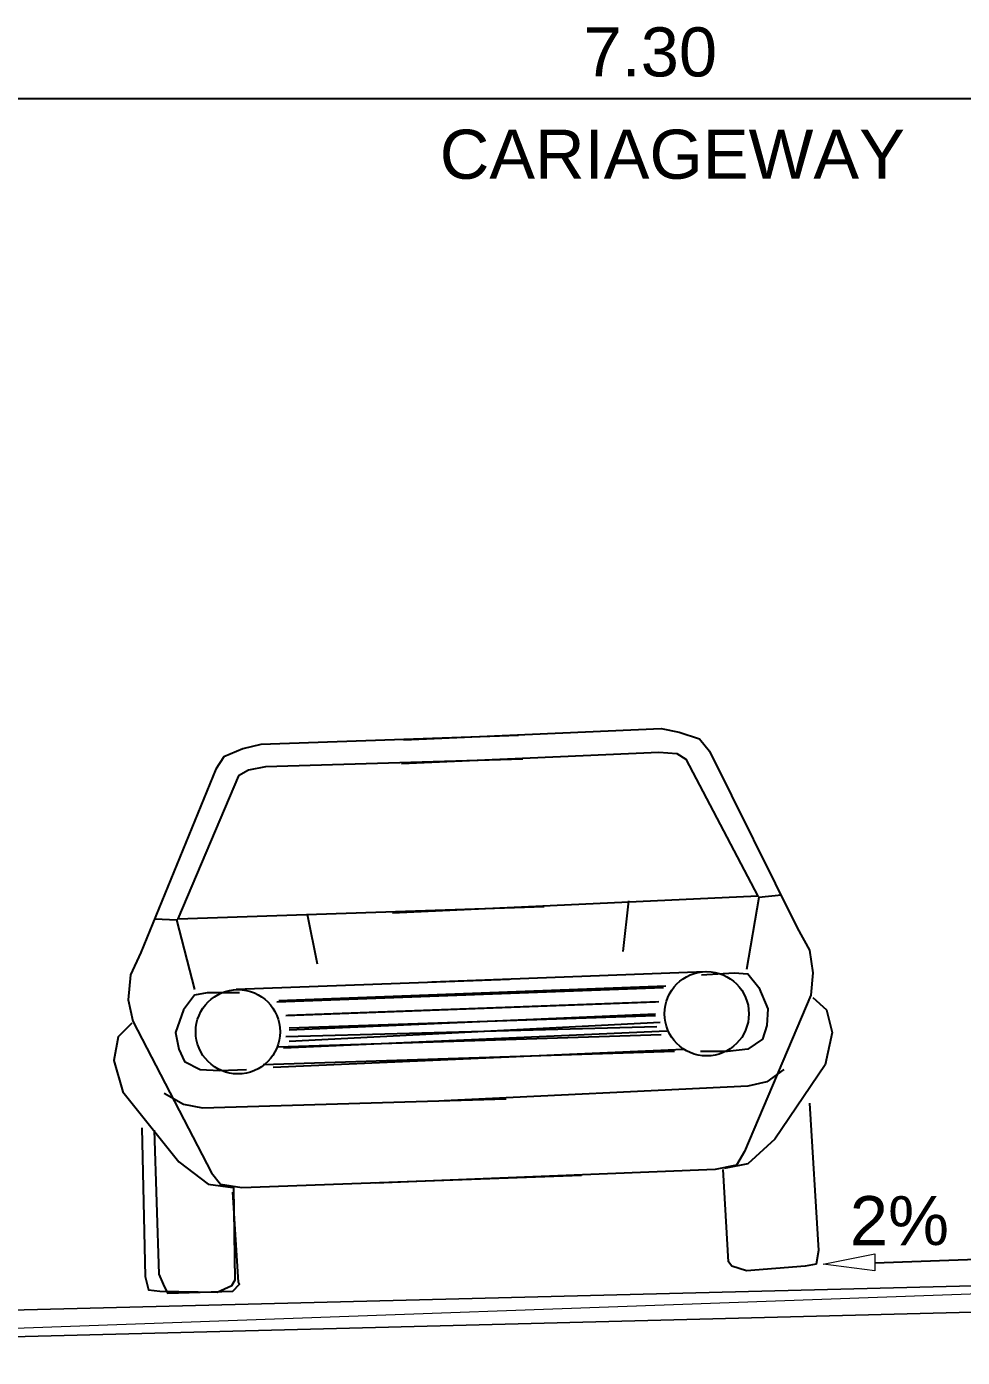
# Model space of a CAD drawing. Header units: inches. Extents: x 11 to 850, y 10 to 598.
# Drawn here: x 254.5 to 308.7, y 453.6 to 530.5 of the extents above; entities that cross this region are included whole.
import ezdxf

# ---------------------------------------------------------------- set-up
doc = ezdxf.new("R2010")
doc.units = ezdxf.units.IN
doc.header["$MEASUREMENT"] = 0
doc.layers.add('PDF_Geometry', color=7, linetype='Continuous')
doc.layers.add('PDF_Text', color=7, linetype='Continuous')
doc.styles.add('PDF Arial', font='arial.ttf')

msp = doc.modelspace()

# ---------------------------------------------------------------- linework, layer by layer
at = {"layer": 'PDF_Geometry', "lineweight": 25}
for points in [[(285.97, 526.342), (109.658, 526.342)], [(315.951, 526.342), (285.97, 526.342)], [(303.594, 459.03), (310.553, 459.29)]]:
    msp.add_lwpolyline(points, dxfattribs=at)
at = {"layer": 'PDF_Geometry', "color": 5, "lineweight": 25}
for points in [[(282.978, 489.532), (268.085, 489.011), (267.044, 488.751), (265.939, 488.296), (265.483, 487.581), (261.126, 476.98), (260.541, 475.679), (260.411, 474.248), (260.671, 473.013), (265.223, 464.233), (265.744, 463.582), (266.979, 463.387), (286.62, 464.103)], [(276.344, 489.272), (291.238, 489.922), (292.278, 489.727), (293.449, 489.337), (294.034, 488.621), (299.107, 478.411), (299.822, 477.11), (300.017, 475.809), (299.887, 474.508), (296.05, 465.469), (295.595, 464.688), (294.359, 464.428), (274.718, 463.647)], [(283.238, 488.166), (268.345, 487.711), (267.369, 487.516), (266.784, 487.19), (263.272, 478.931), (284.474, 479.646)], [(276.214, 487.906), (291.108, 488.556), (292.148, 488.491), (292.668, 488.166), (296.831, 480.232), (275.694, 479.256)], [(298.196, 480.297), (296.896, 480.167), (296.18, 476.004)], [(289.352, 479.971), (289.026, 477.045)], [(261.971, 478.931), (263.207, 478.866), (264.248, 474.834)], [(270.751, 479.191), (271.337, 476.329)], [(277.97, 475.289), (293.774, 475.874)], [(293.579, 475.679), (295.465, 475.809), (296.245, 475.744), (296.896, 474.964), (297.416, 473.728), (297.351, 472.753), (297.091, 471.972), (296.245, 471.387), (295.075, 471.257), (293.514, 471.257)], [(282.458, 475.419), (266.654, 474.834)], [(268.995, 474.118), (291.368, 474.964)], [(291.498, 475.029), (269.125, 474.183)], [(266.849, 474.639), (264.963, 474.639), (264.248, 474.508), (263.597, 473.663), (263.142, 472.362), (263.337, 471.387), (263.662, 470.671), (264.573, 470.216), (265.679, 470.151), (267.239, 470.216)], [(269.516, 473.338), (290.912, 474.118)], [(291.107, 474.118), (269.646, 473.338)], [(300.017, 474.378), (300.798, 473.663), (301.123, 472.362), (300.733, 470.476), (297.806, 466.184), (296.245, 464.753), (294.88, 464.493)], [(290.912, 473.403), (269.711, 472.492)], [(269.711, 472.622), (290.912, 473.338)], [(260.606, 472.883), (259.825, 472.102), (259.565, 470.736), (260.085, 468.915), (263.337, 464.883), (265.028, 463.582), (266.459, 463.387)], [(290.977, 472.687), (269.516, 472.102)], [(269.711, 471.842), (291.173, 472.948)], [(269.06, 471.517), (291.238, 472.232)], [(291.563, 472.427), (269.386, 471.452)], [(292.018, 471.257), (268.215, 470.476)], [(268.8, 470.346), (292.538, 471.387)], [(298.326, 470.216), (297.351, 469.501), (296.245, 469.241), (278.686, 468.395)], [(262.492, 468.85), (263.597, 468.2), (264.703, 468.005), (282.263, 468.525)], [(299.822, 468.265), (300.343, 459.745), (300.213, 458.965), (299.562, 458.835), (296.18, 458.575), (295.335, 458.835), (295.14, 459.095), (294.815, 464.428)], [(261.191, 466.834), (261.386, 458.25), (261.581, 457.469), (262.232, 457.404), (265.548, 457.339), (266.394, 457.729), (266.589, 458.054), (266.524, 463.387)], [(261.906, 466.704), (262.167, 458.38), (262.427, 457.794), (262.687, 457.274), (266.459, 457.404), (266.849, 457.794), (266.784, 457.924), (266.459, 463.127)]]:
    msp.add_lwpolyline(points, dxfattribs=at)
at = {"layer": 'PDF_Geometry', "lineweight": 0}
msp.add_lwpolyline([(303.594, 458.575), (300.603, 458.965), (303.594, 459.55), (303.594, 458.575)], dxfattribs=at)
at = {"layer": 'PDF_Geometry', "color": 251, "lineweight": 0, "true_color": 0x545454}
for points in [[(207.146, 455.128), (354.192, 458.835), (207.146, 453.567), (207.146, 455.128)], [(354.192, 458.835), (207.146, 453.567), (354.257, 457.339), (354.192, 458.835)]]:
    msp.add_lwpolyline(points, dxfattribs=at)
at = {"layer": 'PDF_Geometry', "lineweight": 20}
for points in [[(354.192, 458.835), (207.146, 455.128)], [(354.192, 458.835), (207.146, 455.128)], [(207.146, 453.567), (354.257, 457.339), (207.146, 453.567)]]:
    msp.add_lwpolyline(points, dxfattribs=at)
at = {"layer": 'PDF_Geometry', "color": 5, "lineweight": 25}
for centre in [(293.872, 473.435), (266.752, 472.395)]:
    msp.add_circle(centre, 2.439, dxfattribs=at)

# ---------------------------------------------------------------- texts
at = {"layer": 'PDF_Text', "char_height": 2.83979, "attachment_point": 7, "style": 'PDF Arial'}
for s, insert in [('\\W1.001067;7.30', (286.743, 527.592)), ('\\W1.000826;CARIAGEWAY', (278.428, 521.676)), ('\\W1.001233;2%', (302.152, 460.031))]:
    msp.add_mtext(s, dxfattribs=dict(at, insert=insert))

doc.saveas('drawing.dxf')
